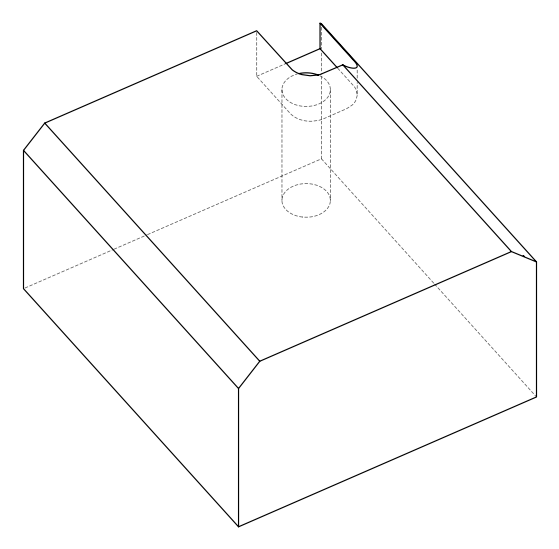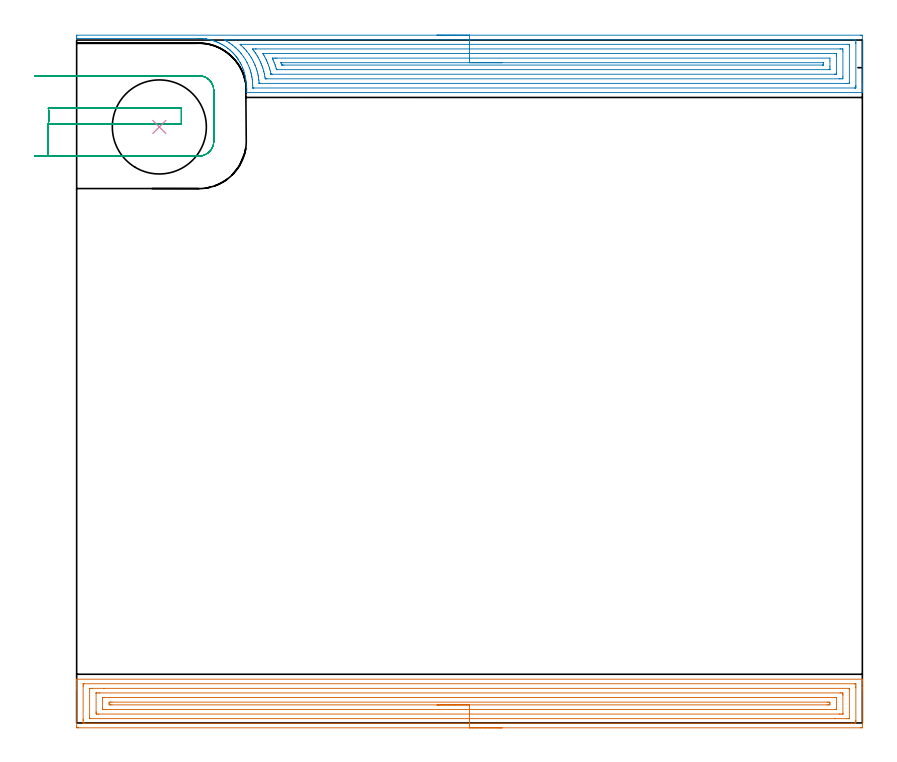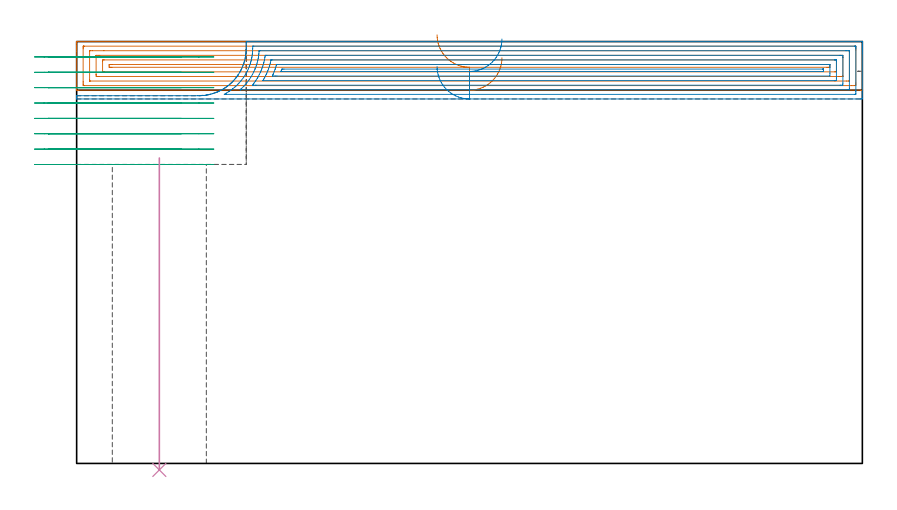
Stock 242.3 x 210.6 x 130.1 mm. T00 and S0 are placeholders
(PLAN: 4 operations, 2 tool changes, 27.6 min)
(1 AREA_MILL | FG_CHAMFER_SURFACE | UGT0205_001 | 11.85 min | 27261 mm3)
(2 AREA_MILL_1 | FG_CHAMFER_SURFACE_1 | UGT0205_001 | 11.39 min | 36527 mm3)
(3 MILL_SLOT | SLOT_PARTIAL_RECTANGULAR | UGT0201_094 | Follow Part, ap 5, ae 75% | 4.01 min | 80091 mm3)
(4 INDEXABLE_INSERT_DRILL_THROUGH_HOLE_FROM_SOLID | STEP1HOLE | NXT0302_029 | 0.39 min | 60870 mm3)
(TOOL UGT0205_001 | Chamfer Mill 20 x 3 x 45 deg. | D20 FL50 Z2)
(TOOL UGT0201_094 | End mill 20 mm | D20 FL38 Z4)
(TOOL NXT0302_029 | Index. Insert Drill 29mm [880-D2900L32-05] | D29 PA176 FL145 Z2)
(OP 1 AREA_MILL)
G17 G21 G94 G90
T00 M6
G54
G17 G0 G90 X131.15 Y-1.5 S1061 M3
G43 Z140.1 H0
Z125.1
G94 G1 X131.112 Z124.228 F250.
X130.998 Z123.363
X130.809 Z122.512
X130.547 Z121.68
X130.213 Z120.874
X129.81 Z120.1
X129.342 Z119.364
X128.81 Z118.672
X128.221 Z118.029
X127.578 Z117.44
X126.886 Z116.908
X126.15 Z116.44
X125.376 Z116.037
X124.57 Z115.703
X123.738 Z115.441
X122.886 Z115.252
X122.022 Z115.138
X121.15 Z115.1
X0.611
X0.16 Y-1.496 Z115.102
X0.01 Y-1.492 Z115.106
X0. Y-1.051 Z115.547
Y10.407 Z127.001
Y10.962 Z127.559
Y11.288 Z127.884
Y11.844 Z128.44
Y12.169 Z128.764
Y12.821 Z129.42
Y13.168 Z129.767
X0.005 Y13.497 Z130.087
X0.007 Y13.498 Z130.089
X0.165 Y13.5 Z130.1
X242.135
X242.293 Y13.498 Z130.089
X242.295 Y13.497 Z130.087
X242.3 Y13.168 Z129.767
Y12.821 Z129.42
Y12.169 Z128.764
Y10.962 Z127.559
Y10.407 Z127.001
Y-0.447 Z116.15
X242.296 Y-1.051 Z115.547
X242.29 Y-1.492 Z115.106
X242.14 Y-1.496 Z115.102
X241.689 Y-1.5 Z115.1
X121.15
Y-0.086 Z116.514
X2.397 Y-0.085 Z116.515
X2.311
X2.031 Y-0.079 Z116.521
X2.01 Y0.012 Z116.612
X2.003 Y0.22 Z116.82
X2.001 Y0.712 Z117.312
X2. Y1.104 Z117.704
X2.001 Y11.288 Z127.888
X2.002 Y11.678 Z128.278
X2.01 Y12.069 Z128.669
X2.023 Y12.079 Z128.679
X2.044 Y12.082 Z128.682
X2.094 Y12.085 Z128.685
X2.195 Y12.086 Z128.686
X2.397
X239.903 Y12.085 Z128.685
X239.989
X240.269 Y12.079 Z128.679
X240.29 Y11.988 Z128.588
X240.297 Y11.78 Z128.38
X240.299 Y11.288 Z127.888
X240.3 Y10.896 Z127.496
X240.299 Y0.712 Z117.312
X240.298 Y0.322 Z116.922
X240.29 Y-0.065 Z116.535
X239.903 Y-0.082 Z116.518
X239.817 Y-0.084 Z116.516
X239.01 Y-0.086 Z116.514
X121.15
Y1.328 Z117.928
X4.183 Y1.329 Z117.929
X4.094 Y1.331 Z117.931
X4.023 Y1.334 Z117.934
X4.01 Y1.336 Z117.936
X4.006 Y1.362 Z117.962
X4.003 Y1.413 Z118.013
X4.001 Y1.593 Z118.193
X4. Y1.774 Z118.374
X4.001 Y10.586 Z127.186
X4.007 Y10.647 Z127.247
X4.01 Y10.664 Z127.264
X4.018 Y10.666 Z127.266
X4.049 Y10.669 Z127.269
X4.183 Y10.671 Z127.271
X4.807 Y10.672 Z127.272
X8.411
X238.117 Y10.671 Z127.271
X238.206 Y10.669 Z127.269
X238.276 Y10.666 Z127.266
X238.29 Y10.664 Z127.264
X238.294 Y10.638 Z127.238
X238.297 Y10.587 Z127.187
X238.299 Y10.407 Z127.007
X238.3 Y10.226 Z126.826
X238.299 Y1.414 Z118.014
X238.293 Y1.353 Z117.953
X238.29 Y1.336 Z117.936
X238.282 Y1.334 Z117.934
X238.251 Y1.331 Z117.931
X238.117 Y1.329 Z117.929
X237.493 Y1.328 Z117.928
X233.857
X121.15
Y2.743 Z119.343
X6.862
X6.589 Y2.744 Z119.344
X6.125 Y2.748 Z119.348
X6.024 Y2.749 Z119.349
X6.01 Y2.927 Z119.527
X6. Y3.325 Z119.925
Y3.356 Z119.956
X6.001 Y9.069 Z125.669
X6.003 Y9.175 Z125.775
X6.007 Y9.228 Z125.828
X6.009 Y9.249 Z125.849
X6.034 Y9.25 Z125.85
X6.243 Y9.254 Z125.854
X6.862 Y9.257 Z125.857
X7.133
X235.438
X235.711 Y9.256 Z125.856
X236.175 Y9.252 Z125.852
X236.276 Y9.25 Z125.85
X236.29 Y9.073 Z125.673
X236.3 Y8.675 Z125.275
Y8.644 Z125.244
X236.299 Y2.931 Z119.531
X236.297 Y2.825 Z119.425
X236.293 Y2.772 Z119.372
X236.291 Y2.751 Z119.351
X236.266 Y2.75 Z119.35
X236.057 Y2.746 Z119.346
X235.438 Y2.743 Z119.343
X235.167
X121.15
Y4.157 Z120.757
X8.566
X8.403 Y4.158 Z120.758
X8.077 Y4.163 Z120.763
X8.008 Y4.166 Z120.766
X8.005 Y4.172 Z120.772
X8.002 Y4.195 Z120.795
X8.001 Y4.237 Z120.837
Y7.519 Z124.119
X8.007 Y7.763 Z124.363
X8.01 Y7.835 Z124.435
X8.321 Y7.841 Z124.441
X8.484 Y7.843 Z124.443
X233.734
X233.897 Y7.842 Z124.442
X234.223 Y7.837 Z124.437
X234.292 Y7.834 Z124.434
X234.295 Y7.828 Z124.428
X234.298 Y7.805 Z124.405
X234.299 Y7.763 Z124.363
Y4.481 Z121.081
X234.293 Y4.237 Z120.837
X234.29 Y4.165 Z120.765
X233.979 Y4.159 Z120.759
X233.816 Y4.157 Z120.757
X121.15
Y5.571 Z122.171
X10.867 Y5.572 Z122.172
X10.433 Y5.575 Z122.175
X10.01 Y5.58 Z122.18
X10.007 Y6. Z122.6
Y6.42 Z123.02
X10.433 Y6.425 Z123.025
X10.892 Y6.428 Z123.028
X231.433
X231.867 Y6.425 Z123.025
X232.29 Y6.42 Z123.02
X232.293 Y6. Z122.6
Y5.58 Z122.18
X231.867 Y5.575 Z122.175
X231.408 Y5.572 Z122.172
X121.15 Y5.571 Z122.171
X120.278 Z122.209
X119.414 Z122.323
X118.562 Z122.512
X117.73 Z122.774
X116.924 Z123.108
X116.15 Z123.511
X115.414 Z123.98
X114.722 Z124.511
X114.079 Z125.1
X113.49 Z125.743
X112.958 Z126.435
X112.49 Z127.171
X112.087 Z127.945
X111.753 Z128.751
X111.491 Z129.583
X111.302 Z130.435
X111.188 Z131.3
X111.15 Z132.171
G0 Z140.1
M5
M2
(OP 2 AREA_MILL_1)
G17 G21 G94 G90
T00 M6
G54
G17 G0 G90 X111.15 Y212.1 S1061 M3
G43 Z140.1 H0
Z122.4
G94 G1 X111.188 Z121.528 F250.
X111.302 Z120.664
X111.491 Z119.812
X111.753 Z118.98
X112.087 Z118.174
X112.49 Z117.4
X112.959 Z116.664
X113.49 Z115.972
X114.079 Z115.329
X114.722 Z114.74
X115.414 Z114.209
X116.15 Z113.74
X116.924 Z113.337
X117.73 Z113.003
X118.562 Z112.741
X119.414 Z112.552
X120.278 Z112.438
X121.15 Z112.4
X241.689
X242.114 Y212.096 Z112.402
X242.29 Y212.092 Z112.406
X242.3 Y211.912 Z112.585
Y198.118 Z126.377
Y197.514 Z126.98
Y196.957 Z127.54
Y196.631 Z127.865
Y196.075 Z128.421
Y195.749 Z128.746
Y195.096 Z129.403
Y194.745 Z129.755
Y194.409 Z130.081
X242.293 Y194.402 Z130.088
X242.135 Y194.4 Z130.1
X52.398
X52.31 Y194.405 Z130.091
X52.3 Y194.554 Z129.942
X52.298 Y196.04 Z128.457
X52.282 Y196.918 Z127.578
X52.247 Y197.514 Z126.982
X52.23 Y197.796 Z126.7
X52.158 Y198.396 Z126.098
X52.125 Y198.675 Z125.822
X51.966 Y199.555 Z124.945
X51.748 Y200.432 Z124.066
X51.558 Y201.094 Z123.405
X51.506 Y201.238 Z123.261
X51.479 Y201.31 Z123.188
X51.41 Y201.485 Z123.01
X51.238 Y201.926 Z122.573
X51.134 Y202.189 Z122.31
X50.736 Y203.067 Z121.432
X50.613 Y203.299 Z121.2
X50.56 Y203.397 Z121.099
X50.503 Y203.505 Z120.994
X50.465 Y203.577 Z120.921
X50.399 Y203.691 Z120.807
X50.252 Y203.945 Z120.554
X49.855 Y204.574 Z119.922
X49.773 Y204.705 Z119.793
X49.72 Y204.784 Z119.716
X49.693 Y204.824 Z119.676
X49.552 Y205.015 Z119.482
X49.422 Y205.193 Z119.306
X49.369 Y205.266 Z119.233
X49.221 Y205.456 Z119.043
X49.031 Y205.702 Z118.798
X48.881 Y205.884 Z118.616
X48.686 Y206.106 Z118.394
X48.573 Y206.235 Z118.264
X48.256 Y206.579 Z117.918
X48.061 Y206.78 Z117.716
X47.989 Y206.854 Z117.643
X47.67 Y207.16 Z117.338
X47.343 Y207.458 Z117.041
X47.191 Y207.589 Z116.911
X47.097 Y207.669 Z116.83
X46.673 Y208.008 Z116.491
X46.547 Y208.104 Z116.394
X46.242 Y208.337 Z116.163
X46.205 Y208.364 Z116.136
X45.761 Y208.665 Z115.835
X45.312 Y208.955 Z115.545
X45.26 Y208.986 Z115.514
X45.093 Y209.087 Z115.413
X44.87 Y209.215 Z115.284
X44.465 Y209.428 Z115.069
X44.42 Y209.451 Z115.046
X44.07 Y209.621 Z114.879
X43.916 Y209.693 Z114.803
X43.733 Y209.782 Z114.717
X43.528 Y209.88 Z114.618
X43.47 Y209.905 Z114.593
X43.275 Y209.99 Z114.509
X43.02 Y210.093 Z114.407
X43. Y210.101 Z114.399
X42.636 Y210.233 Z114.262
X42.191 Y210.386 Z114.113
X42.13 Y210.405 Z114.094
X41.744 Y210.524 Z113.975
X41.298 Y210.645 Z113.854
X40.851 Y210.748 Z113.751
X40.345 Y210.844 Z113.652
X40.113 Y210.89 Z113.609
X39.959 Y210.92 Z113.579
X39.898 Y210.93 Z113.569
X39.788 Y210.948 Z113.551
X39.617 Y210.971 Z113.528
X39.067 Y211.029 Z113.469
X38.963 Y211.037 Z113.46
X38.621 Y211.066 Z113.433
X38.304 Y211.082 Z113.417
X38.175 Y211.088 Z113.408
X37.952 Y211.093 Z113.402
X37.771 Z113.399
X37.283 Y211.099 Z113.4
X0.165 Y211.1
X0.01 Y211.103 Z113.388
X0.007 Y211.133 Z113.358
X0. Y211.494 Z113.005
Y211.865 Z112.635
X0.01 Y212.093 Z112.405
X0.06 Y212.1 Z112.4
X121.15
Y210.686 Z113.814
X239.903 Y210.685 Z113.815
X239.97
X240.279 Y210.679 Z113.821
X240.29 Y210.579 Z113.921
X240.297 Y210.362 Z114.138
X240.299 Y209.869 Z114.631
X240.3 Y209.476 Z115.024
X240.299 Y196.631 Z127.869
X240.298 Y196.241 Z128.259
X240.29 Y195.847 Z128.653
X240.282 Y195.82 Z128.68
X240.263 Y195.818 Z128.682
X240.213 Y195.816 Z128.684
X240.109 Y195.815 Z128.685
X239.903 Y195.814 Z128.686
X54.634 Y195.815 Z128.685
X54.445 Y195.816 Z128.684
X54.352 Y195.819 Z128.681
X54.313 Y195.821 Z128.679
X54.308 Y195.853 Z128.647
X54.289 Y196.527 Z127.973
X54.285 Y196.631 Z127.869
X54.251 Y197.447 Z127.053
X54.246 Y197.514 Z126.986
X54.184 Y198.242 Z126.258
X54.163 Y198.417 Z126.083
X54.096 Y198.876 Z125.624
X54.029 Y199.279 Z125.221
X53.995 Y199.465 Z125.035
X53.837 Y200.161 Z124.339
X53.731 Y200.609 Z123.891
X53.606 Y201.044 Z123.456
X53.509 Y201.371 Z123.129
X53.327 Y201.891 Z122.609
X53.313 Y201.926 Z122.574
X53.291 Y201.982 Z122.518
X52.943 Y202.809 Z121.691
X52.674 Y203.419 Z121.081
X52.535 Y203.691 Z120.809
X52.398 Y203.953 Z120.547
X52.035 Y204.574 Z119.926
X51.506 Y205.42 Z119.08
X51.48 Y205.456 Z119.044
X51.419 Y205.541 Z118.959
X50.807 Y206.339 Z118.161
X50.613 Y206.58 Z117.92
X50.04 Y207.221 Z117.279
X49.72 Y207.56 Z116.94
X49.154 Y208.104 Z116.396
X48.827 Y208.398 Z116.102
X48.107 Y208.986 Z115.514
X47.934 Y209.12 Z115.38
X47.407 Y209.507 Z114.993
X47.041 Y209.749 Z114.751
X46.854 Y209.869 Z114.631
X46.148 Y210.297 Z114.203
X45.511 Y210.679 Z113.821
X46.148 Y210.685 Z113.815
X46.215
X121.15 Y210.686 Z113.814
Y209.271 Z115.229
X237.829
X238.117 Y209.269 Z115.231
X238.213 Y209.268 Z115.232
X238.281 Y209.265 Z115.235
X238.29 Y209.167 Z115.333
X238.296 Y208.986 Z115.514
X238.299 Y208.806 Z115.694
Y197.514 Z126.986
X238.298 Y197.335 Z127.165
X238.293 Y197.273 Z127.227
X238.288 Y197.235 Z127.265
X238.26 Y197.234 Z127.266
X238.117 Y197.231 Z127.269
X237.512 Y197.229 Z127.271
X237.224 Y197.228 Z127.272
X56.574 Y197.229 Z127.271
X56.382 Y197.231 Z127.269
X56.312 Y197.233 Z127.267
X56.279 Y197.235 Z127.265
X56.272 Y197.246 Z127.254
X56.264 Y197.315 Z127.185
X56.246 Y197.514 Z126.986
X56.191 Y198.178 Z126.322
X56.165 Y198.396 Z126.104
X56.064 Y199.186 Z125.314
X56.048 Y199.279 Z125.221
X55.97 Y199.703 Z124.797
X55.869 Y200.161 Z124.339
X55.84 Y200.289 Z124.211
X55.642 Y201.044 Z123.456
X55.521 Y201.488 Z123.012
X55.371 Y201.926 Z122.574
X55.077 Y202.706 Z121.794
X55.035 Y202.809 Z121.691
X55.006 Y202.879 Z121.621
X54.643 Y203.691 Z120.809
X54.23 Y204.528 Z119.972
X54.204 Y204.574 Z119.926
X54.184 Y204.609 Z119.891
X53.864 Y205.146 Z119.354
X53.669 Y205.456 Z119.044
X53.291 Y206.046 Z118.454
X53.076 Y206.339 Z118.161
X52.447 Y207.174 Z117.326
X52.408 Y207.221 Z117.279
X52.398 Y207.232 Z117.268
X51.985 Y207.695 Z116.805
X51.617 Y208.104 Z116.396
X51.506 Y208.221 Z116.279
X50.722 Y208.986 Z115.514
X50.613 Y209.09 Z115.41
X50.499 Y209.195 Z115.305
X50.435 Y209.258 Z115.242
X50.429 Y209.267 Z115.233
X50.43 Y209.268 Z115.232
X50.449 Y209.27 Z115.23
X50.495 Y209.271 Z115.229
X50.613
X121.15
Y207.857 Z116.643
X235.438
X235.689 Y207.856 Z116.644
X236.179 Y207.85 Z116.65
X236.29 Y207.846 Z116.654
X236.3 Y207.221 Z117.279
Y199.279 Z125.221
X236.291 Y198.853 Z125.647
X236.287 Y198.65 Z125.85
X236.078 Y198.647 Z125.853
X235.438 Y198.643 Z125.857
X235.189
X58.649
X58.398 Y198.644 Z125.856
X58.236 Y198.647 Z125.853
X58.162 Y198.649 Z125.851
X58.151 Y198.698 Z125.802
X58.11 Y198.928 Z125.572
X58.052 Y199.279 Z125.221
X57.928 Y199.991 Z124.509
X57.891 Y200.161 Z124.339
X57.756 Y200.756 Z123.744
X57.683 Y201.044 Z123.456
X57.658 Y201.14 Z123.36
X57.425 Y201.926 Z122.574
X57.262 Y202.414 Z122.086
X57.107 Y202.809 Z121.691
X56.863 Y203.42 Z121.08
X56.745 Y203.691 Z120.809
X56.654 Y203.897 Z120.603
X56.321 Y204.574 Z119.926
X55.97 Y205.253 Z119.247
X55.854 Y205.456 Z119.044
X55.698 Y205.725 Z118.775
X55.303 Y206.339 Z118.161
X55.077 Y206.683 Z117.817
X54.684 Y207.221 Z117.279
X54.454 Y207.537 Z116.963
X54.235 Y207.851 Z116.649
X54.438 Y207.853 Z116.647
X55.077 Y207.857 Z116.643
X55.327
X121.15
Y206.443 Z118.057
X233.653
X233.758 Y206.441 Z118.059
X233.969 Y206.436 Z118.064
X234.29 Y206.423 Z118.077
X234.292 Y206.339 Z118.161
X234.299 Y205.7 Z118.8
Y200.404 Z124.096
X234.296 Y200.161 Z124.339
X234.293 Y200.082 Z124.418
X234.291 Y200.068 Z124.432
X234.215 Y200.064 Z124.436
X234.075 Y200.06 Z124.44
X233.864 Y200.057 Z124.443
X233.758
X60.329
X60.118 Y200.059 Z124.441
X59.978 Y200.063 Z124.437
X59.943 Y200.066 Z124.434
X59.939 Y200.071 Z124.429
X59.932 Y200.09 Z124.41
X59.915 Y200.161 Z124.339
X59.766 Y200.822 Z123.678
X59.709 Y201.044 Z123.456
X59.541 Y201.693 Z122.807
X59.475 Y201.926 Z122.574
X59.447 Y202.019 Z122.481
X59.176 Y202.809 Z121.691
X58.956 Y203.387 Z121.113
X58.83 Y203.691 Z120.809
X58.649 Y204.123 Z120.377
X58.438 Y204.574 Z119.926
X58.254 Y204.963 Z119.537
X57.994 Y205.456 Z119.044
X57.756 Y205.9 Z118.6
X57.502 Y206.339 Z118.161
X57.461 Y206.415 Z118.085
X57.452 Y206.432 Z118.068
X57.476 Y206.436 Z118.064
X57.545 Y206.44 Z118.06
X57.651 Y206.442 Z118.058
X121.15 Y206.443 Z118.057
Y205.029 Z119.471
X232.299
X232.3 Y204.146 Z120.354
Y202.381 Z122.119
X232.298 Y201.926 Z122.574
X232.294 Y201.504 Z122.996
X232.289 Y201.478 Z123.022
X232.269 Y201.476 Z123.024
X232.212 Y201.473 Z123.027
X232.097 Y201.472 Z123.028
X231.867 Y201.471 Z123.029
X61.787 Y201.472 Z123.028
X61.702 Y201.473 Z123.027
X61.66 Y201.476 Z123.024
X61.646 Y201.477 Z123.023
X61.639 Y201.494 Z123.006
X61.583 Y201.674 Z122.826
X61.509 Y201.926 Z122.574
X61.327 Y202.547 Z121.953
X61.24 Y202.809 Z121.691
X61.196 Y202.938 Z121.562
X60.904 Y203.691 Z120.809
X60.627 Y204.383 Z120.117
X60.543 Y204.574 Z119.926
X60.434 Y204.819 Z119.681
X60.377 Y204.965 Z119.535
X60.358 Y205.022 Z119.478
X60.434 Y205.023 Z119.477
X60.868 Y205.027 Z119.473
X61.327 Y205.029 Z119.471
X61.76
X121.15
Y203.615 Z120.885
X230.081 Y203.614 Z120.886
X230.16
X230.264 Y203.61 Z120.89
X230.285 Y203.608 Z120.892
X230.291 Y203.598 Z120.902
X230.296 Y203.579 Z120.921
X230.299 Y203.559 Z120.941
X230.3 Y203.034 Z121.466
X230.298 Y202.962 Z121.538
X230.294 Y202.904 Z121.596
X230.29 Y202.891 Z121.609
X230.287 Y202.889 Z121.611
X230.266 Y202.887 Z121.613
X230.081 Y202.885 Z121.615
X230.004
X63.928
X63.559 Y202.887 Z121.613
X63.375 Y202.89 Z121.61
X63.29 Y202.892 Z121.608
X63.26 Y202.947 Z121.553
X63.053 Y203.51 Z120.99
X63.04 Y203.555 Z120.945
X63.029 Y203.6 Z120.9
X63.032 Y203.609 Z120.891
X63.043 Y203.61 Z120.89
X63.113 Y203.613 Z120.887
X63.191 Y203.614 Z120.886
X63.268 Y203.615 Z120.885
X121.15
X122.022 Z120.923
X122.887 Z121.037
X123.738 Z121.226
X124.57 Z121.488
X125.376 Z121.822
X126.15 Z122.225
X126.886 Z122.694
X127.578 Z123.225
X128.221 Z123.814
X128.81 Z124.457
X129.342 Z125.15
X129.81 Z125.885
X130.213 Z126.659
X130.547 Z127.465
X130.809 Z128.297
X130.998 Z129.149
X131.112 Z130.014
X131.15 Z130.885
G0 Z140.1
M5
M2
(OP 3 MILL_SLOT)
G17 G21 G94 G90
T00 M6
G54
G17 G0 G90 X-13. Y174.8 S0 M3
G43 Z140.1 H0
Z125.362
G94 G1 X-10. F250.
X-8.733 F500.
Y184.8
G3 X-8.733 Y189.6 R10.
G1 X32.3
Y184.8
X-8.733
Y174.8
X37.7
G3 X42.3 Y179.4 R4.6
G1 Y195.
G3 X37.7 Y199.6 R4.6
G1 X-10.
X-13. F250.
G0 Y174.8 Z120.625
G1 X-10.
X-8.733 F500.
Y184.8
G3 X-8.733 Y189.6 R10.
G1 X32.3
Y184.8
X-8.733
Y174.8
X37.7
G3 X42.3 Y179.4 R4.6
G1 Y195.
G3 X37.7 Y199.6 R4.6
G1 X-10.
X-13. F250.
G0 Y174.8 Z115.887
G1 X-10.
X-8.733 F500.
Y184.8
G3 X-8.733 Y189.6 R10.
G1 X32.3
Y184.8
X-8.733
Y174.8
X37.7
G3 X42.3 Y179.4 R4.6
G1 Y195.
G3 X37.7 Y199.6 R4.6
G1 X-10.
X-13. F250.
G0 Y174.8 Z111.15
G1 X-10.
X-8.733 F500.
Y184.8
G3 X-8.733 Y189.6 R10.
G1 X32.3
Y184.8
X-8.733
Y174.8
X37.7
G3 X42.3 Y179.4 R4.6
G1 Y195.
G3 X37.7 Y199.6 R4.6
G1 X-10.
X-13. F250.
G0 Y174.8 Z106.412
G1 X-10.
X-8.733 F500.
Y184.8
G3 X-8.733 Y189.6 R10.
G1 X32.3
Y184.8
X-8.733
Y174.8
X37.7
G3 X42.3 Y179.4 R4.6
G1 Y195.
G3 X37.7 Y199.6 R4.6
G1 X-10.
X-13. F250.
G0 Y174.8 Z101.675
G1 X-10.
X-8.733 F500.
Y184.8
G3 X-8.733 Y189.6 R10.
G1 X32.3
Y184.8
X-8.733
Y174.8
X37.7
G3 X42.3 Y179.4 R4.6
G1 Y195.
G3 X37.7 Y199.6 R4.6
G1 X-10.
X-13. F250.
G0 Y174.8 Z96.937
G1 X-10.
X-8.733 F500.
Y184.8
G3 X-8.733 Y189.6 R10.
G1 X32.3
Y184.8
X-8.733
Y174.8
X37.7
G3 X42.3 Y179.4 R4.6
G1 Y195.
G3 X37.7 Y199.6 R4.6
G1 X-10.
X-13. F250.
G0 Y174.8 Z92.2
G1 X-10.
X-8.733 F500.
Y184.8
G3 X-8.733 Y189.6 R10.
G1 X32.3
Y184.8
X-8.733
Y174.8
X37.7
G3 X42.3 Y179.4 R4.6
G1 Y195.
G3 X37.7 Y199.6 R4.6
G1 X-10.
X-13. F250.
G0 Z140.1
M5
M2
(OP 4 INDEXABLE_INSERT_DRILL_THROUGH_HOLE_FROM_SOLID)
G17 G21 G94 G90
T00 M6
G54
G17 G0 G90 X25.5 Y183.8 S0 M3
G43 Z140.1 H1
G94 G81 G98 Z-2.006 F250. R94.2
G80
M5
M2
